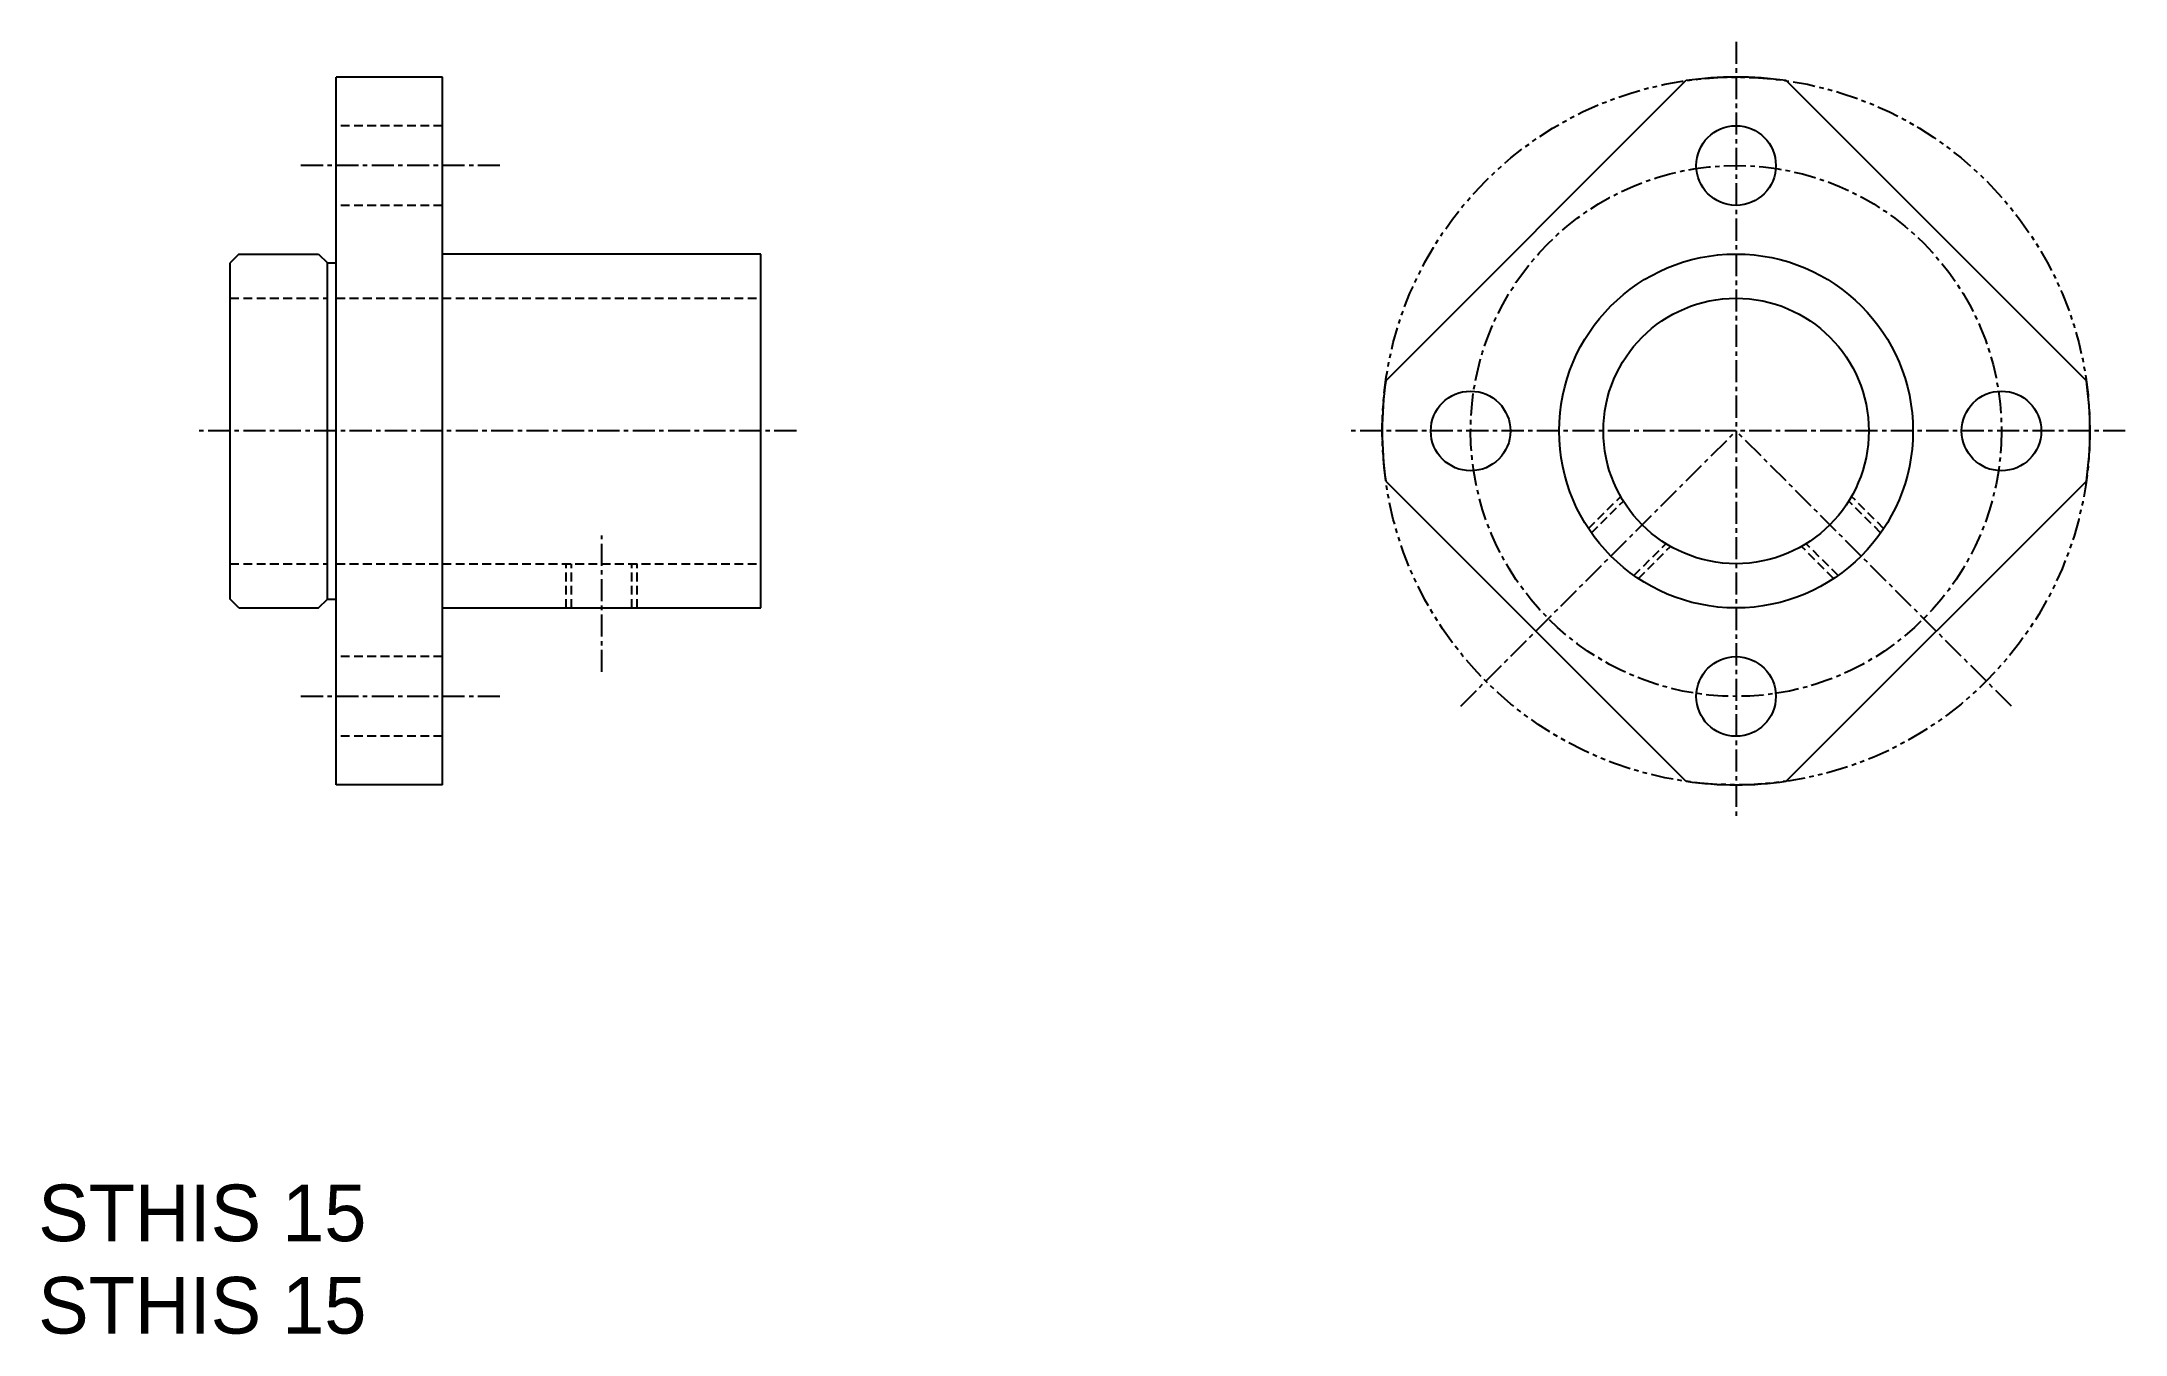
# Model space of a CAD drawing. Extents: x 715 to 833, y -494 to -421.
import ezdxf

# ---------------------------------------------------------------- set-up
doc = ezdxf.new("R2010")
doc.units = 0
for name, pattern in [('CENTER', [2, 1.25, -0.25, 0.25, -0.25]), ('DASHED', [0.75, 0.5, -0.25]), ('PHANTOM', [2.5, 1.25, -0.25, 0.25, -0.25, 0.25, -0.25])]:
    doc.linetypes.add(name, pattern=pattern)
doc.layers.get('0').update_dxf_attribs({"linetype": 'CONTINUOUS'})
doc.layers.add('CENTER', color=1, linetype='CENTER')

msp = doc.modelspace()

# ---------------------------------------------------------------- linework, layer by layer
at = {"color": 7, "linetype": 'CONTINUOUS'}
for p, q in [((732.08, -462.8), (732.08, -422.8)), ((738.08, -422.8), (732.08, -422.8)), ((738.08, -462.8), (738.08, -422.8)), ((808.36, -423), (791.39, -439.97)), ((814.02, -423), (830.99, -439.97)), ((726.58, -432.8), (726.08, -433.3)), ((726.08, -452.3), (726.08, -433.3)), ((726.58, -432.8), (731.08, -432.8)), ((731.08, -432.8), (731.58, -433.3)), ((731.58, -452.3), (731.58, -433.3)), ((731.58, -433.3), (732.08, -433.3)), ((756.08, -432.8), (738.08, -432.8)), ((756.08, -452.8), (756.08, -432.8)), ((791.39, -445.63), (808.36, -462.6)), ((830.99, -445.63), (814.02, -462.6)), ((726.58, -452.8), (726.08, -452.3)), ((726.58, -452.8), (731.08, -452.8)), ((731.08, -452.8), (731.58, -452.3)), ((731.58, -452.3), (732.08, -452.3)), ((738.08, -452.8), (756.08, -452.8)), ((738.08, -462.8), (732.08, -462.8))]:
    msp.add_line(p, q, dxfattribs=at)
at = {"color": 3, "linetype": 'DASHED'}
for p, q in [((738.08, -425.55), (732.08, -425.55)), ((738.08, -430.05), (732.08, -430.05)), ((726.08, -435.3), (731.58, -435.3)), ((732.08, -435.3), (756.08, -435.3)), ((802.85, -448.31), (804.67, -446.5)), ((803.02, -448.56), (804.82, -446.76)), ((819.36, -448.56), (817.56, -446.76)), ((819.53, -448.31), (817.72, -446.5)), ((805.42, -450.97), (807.23, -449.17)), ((805.68, -451.14), (807.49, -449.32)), ((816.7, -451.14), (814.89, -449.32)), ((816.96, -450.97), (815.15, -449.17)), ((726.08, -450.3), (731.58, -450.3)), ((732.08, -450.3), (756.08, -450.3)), ((745.08, -452.8), (745.08, -450.3)), ((745.38, -452.8), (745.38, -450.3)), ((748.78, -452.8), (748.78, -450.3)), ((749.08, -452.8), (749.08, -450.3)), ((738.08, -455.55), (732.08, -455.55)), ((738.08, -460.05), (732.08, -460.05))]:
    msp.add_line(p, q, dxfattribs=at)
at = {"color": 3, "linetype": 'PHANTOM'}
msp.add_circle((811.19, -442.8), 20, dxfattribs=at)
at = {"color": 7, "linetype": 'CONTINUOUS'}
for centre, radius in [((811.19, -427.8), 2.25), ((811.19, -442.8), 10), ((811.19, -442.8), 7.5), ((796.19, -442.8), 2.25), ((826.19, -442.8), 2.25), ((811.19, -457.8), 2.25)]:
    msp.add_circle(centre, radius, dxfattribs=at)
for start, end in [(81.8699, 98.1301), (171.8699, 188.1301), (351.8699, 8.1301), (261.8699, 278.1301)]:
    msp.add_arc((811.19, -442.8), 20, start, end, dxfattribs=at)
at = {"layer": 'CENTER', "color": 1, "linetype": 'CENTER'}
for p, q in [((811.19, -420.8), (811.19, -464.8)), ((741.33, -427.8), (729.98, -427.8)), ((758.08, -442.8), (724.08, -442.8)), ((833.19, -442.8), (789.19, -442.8)), ((795.63, -458.35), (811.19, -442.8)), ((826.75, -458.35), (811.19, -442.8)), ((747.08, -456.42), (747.08, -448.71)), ((741.33, -457.8), (729.98, -457.8))]:
    msp.add_line(p, q, dxfattribs=at)
msp.add_circle((811.19, -442.8), 15, dxfattribs=at)

# ---------------------------------------------------------------- texts
at = {"color": 7, "linetype": 'CONTINUOUS'}
for p in [(715.23, -488.59), (715.23, -493.81)]:
    msp.add_text('STHIS 15', height=3.2, dxfattribs=at).set_placement(p)

doc.saveas('drawing.dxf')
